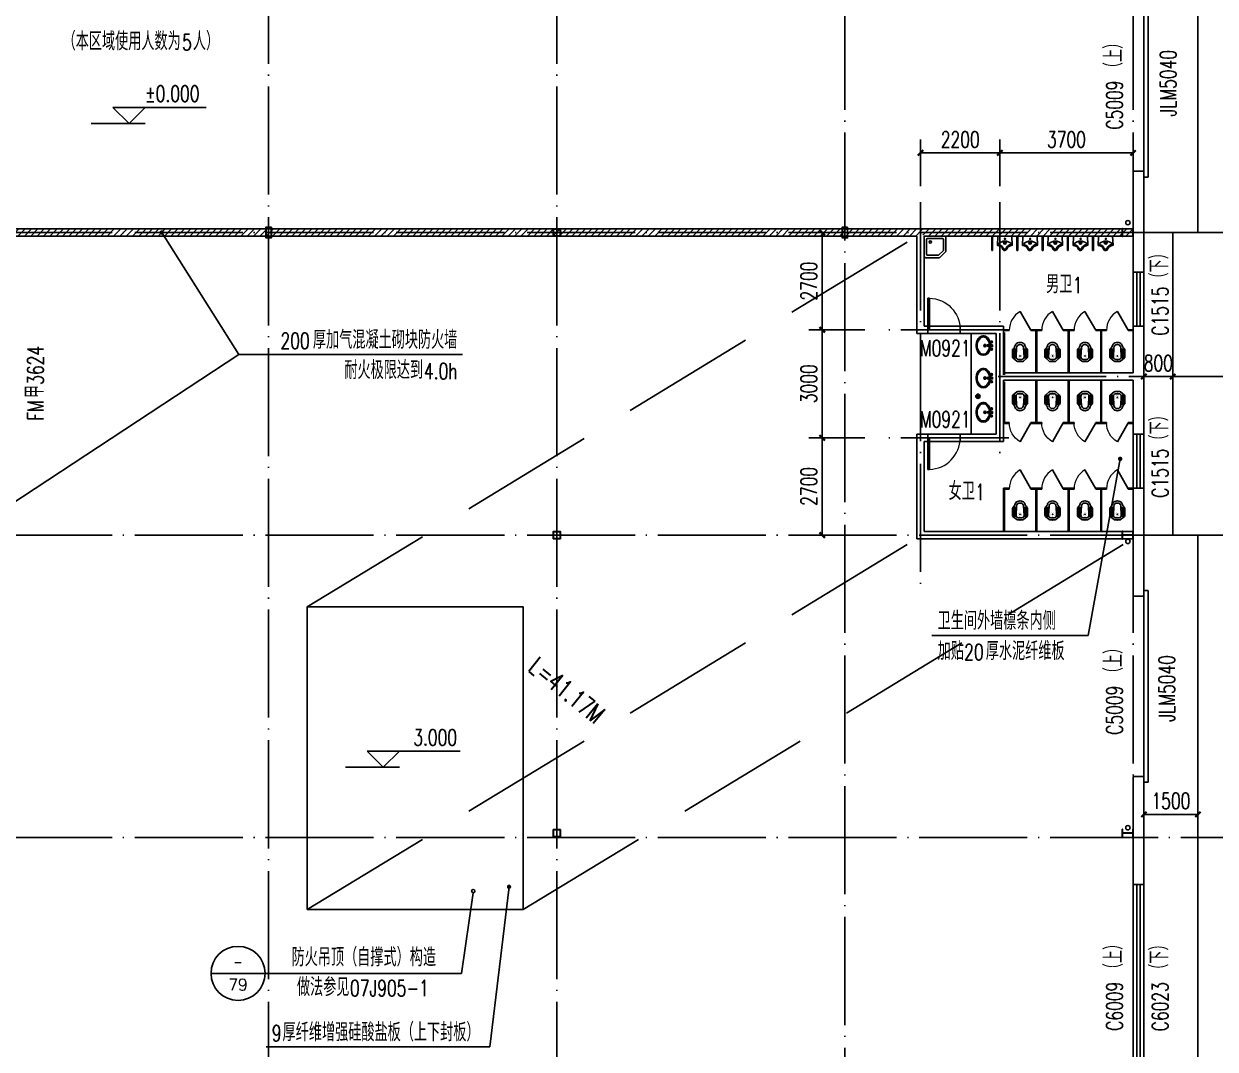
# Model space of a CAD drawing. Extents: x 409931 to 937299, y -508824 to 132289.
# Drawn here: x 510815 to 543891, y -83350 to -54884 of the extents above; entities that cross this region are included whole.
import ezdxf
from ezdxf.enums import TextEntityAlignment as Align

# ---------------------------------------------------------------- set-up
doc = ezdxf.new("R2010")
doc.units = 0
doc.header["$LTSCALE"] = 1500
doc.header["$MEASUREMENT"] = 0
for name, pattern in [('DASH', [0.35, 0.25, -0.1]), ('DOTE', [2.42, 2, -0.2, 0.02, -0.2]), ('图例$0$住宅图例$0$3yDASH', [4.25, 3, -1.25])]:
    doc.linetypes.add(name, pattern=pattern)
doc.layers.get('Defpoints').update_dxf_attribs({"color": 252})
for name, color, linetype in [('07m', 36, 'Continuous'), ('A-Fur1(建筑厨卫洁具)', 136, 'Continuous'), ('A-Roof-Water(建筑雨水管地漏)', 170, 'Continuous'), ('A-Stair(建筑楼梯、踏步、电梯)', 25, 'Continuous'), ('A-Wall(建筑墙)', 7, 'Continuous'), ('COLUMN', 2, 'Continuous'), ('DIM_ELEV', 3, 'Continuous'), ('DIM_IDEN', 3, 'Continuous'), ('DIM_LEAD', 3, 'Continuous'), ('DIM_SYMB', 3, 'Continuous'), ('DOOR_FIRE_TEXT', 7, 'Continuous'), ('DOTE', 1, 'Continuous'), ('LATRINE', 6, 'Continuous'), ('PUB_DIM', 3, 'Continuous'), ('PUB_HATCH', 8, 'Continuous'), ('PUB_STRM', 4, 'Continuous'), ('PUB_TEXT', 7, 'Continuous'), ('STAIR', 2, 'Continuous'), ('WALL', 7, 'Continuous'), ('WINDOW', 4, 'Continuous'), ('WINDOW_TEXT', 7, 'Continuous'), ('洁具', 253, 'Continuous')]:
    doc.layers.add(name, color=color, linetype=linetype)
doc.styles.add('_TCH_DIM', font='SIMPLEX', dxfattribs={"bigfont": 'GBCBIG'})
doc.styles.add('_TCH_DIM_T3', font='SIMPLEX', dxfattribs={"width": 0.705882, "bigfont": 'GBCBIG'})
doc.styles.add('_TCH_LABEL', font='COMPLEX', dxfattribs={"bigfont": 'GBCBIG'})
doc.styles.add('_TCH_WINDOW', font='SIMPLEX', dxfattribs={"bigfont": 'GBCBIG'})
doc.dimstyles.new('_TCH_ARCH&&150', dxfattribs={"dimtxt": 446.25, "dimasz": 150, "dimexe": 375, "dimexo": 450, "dimgap": 150, "dimtad": 1, "dimdec": 0, "dimzin": 0, "dimdsep": 46, "dimtxsty": '_TCH_DIM_T3', "dimblk": 'ARCHTICK', "dimcen": 0.09, "dimclrt": 7, "dimazin": 2, "dimtfac": 1, "dimtdec": 0, "dimtix": 1, "dimtmove": 2, "dimatfit": 3, "dimfxl": 0, "dimtolj": 1, "dimtzin": 0, "dimarcsym": 0})
pattern_1 = [(45, (0, 89.76), (-88.388383, 88.388383), [])]

# ---------------------------------------------------------------- blocks, each defined once
blk = doc.blocks.new('$TCHSYS$APDOOR2D')
blk.add_line((0.5, 0), (0, 0.866))
at = {"lineweight": 13}
blk.add_arc((0.5, 0), 1, 120, 180, dxfattribs=at)
blk = doc.blocks.new('$lvtry$00000203')
at = {"color": 0}
for p, q in [((-109, -134), (-210, -128)), ((-107, -166), (-210, -166)), ((-106, -197), (-210, -197)), ((-104, -227), (-210, -227)), ((-103, -258), (-210, -258)), ((-101, -289), (-210, -289)), ((-100, -320), (-210, -320)), ((-106, -103), (-182, -88)), ((-109, -124), (-97, -382)), ((48, -60), (-48, -60)), ((97, -382), (109, -124)), ((100, -320), (210, -320)), ((101, -289), (210, -289)), ((103, -258), (210, -258)), ((104, -227), (210, -227)), ((106, -103), (182, -88)), ((106, -197), (210, -197)), ((107, -166), (210, -166)), ((109, -134), (210, -128)), ((-191, -354), (-99, -345)), ((-4, -470), (4, -470)), ((191, -354), (99, -345))]:
    blk.add_line(p, q, dxfattribs=at)
blk.add_lwpolyline([(184, -360, 0.139709), (135, -448, -0.12003), (120, -477, -0.218108), (4, -530), (-4, -530, -0.218108), (-120, -477, -0.12003), (-135, -448, 0.139709), (-184, -360, 0.046574), (-191, -354, -0.248797), (-210, -318), (-210, -128, -0.218491), (-198, -101), (-90, -9, -0.179479), (-67, 0), (67, 0, -0.179479), (90, -9), (198, -101, -0.218491), (210, -128), (210, -318, -0.248797), (191, -354, 0.046574)], format="xyb", close=True, dxfattribs=at)
at = {"color": 0, "const_width": 3}
blk.add_lwpolyline([(49, -153, 1), (-49, -153, 1)], format="xyb", close=True, dxfattribs=at)
at = {"color": 0}
for centre, radius, start, end in [((-48, -121), 61, 90, 182.693), ((48, -121), 61, 357.307, 90), ((-4, -377), 92.8, 182.693, 270), ((4, -377), 92.8, 270, 357.307)]:
    blk.add_arc(centre, radius, start, end, dxfattribs=at)
for p in [(0, 0), (0, -153)]:
    blk.add_point(p, dxfattribs=at)
blk = doc.blocks.new('$lvtry$00000225')
at = {"color": 0}
blk.add_line((-181, -234), (-181, -234), dxfattribs=at)
blk.add_lwpolyline([(53, -374, -0.307493), (205, -257), (195, 0), (-195, 0), (-205, -256, -0.265776), (-54, -366, 0.591279)], format="xyb", close=True, dxfattribs=at)
for centre, radius in [((-1, -182), 40.3), ((-6, -75), 15.8)]:
    blk.add_circle(centre, radius, dxfattribs=at)
for centre, radius, start, end in [((-161, -223), 22.7, 134.5857, 206.4573), ((-200, -412), 179, 22.2984, 83.8043), ((-5, -382), 245, 45.4143, 134.5857), ((199, -407), 174, 100.5676, 157.7034), ((153, -222), 20.3, 314.5857, 45.4143), ((1, -326), 39.6, 206.4354, 337.7034)]:
    blk.add_arc(centre, radius, start, end, dxfattribs=at)
for p in [(-6, -75), (-1, -182)]:
    blk.add_point(p, dxfattribs=at)
blk = doc.blocks.new('图例$0$住宅图例$0$卫生间地漏')
at = {"layer": 'A-Roof-Water(建筑雨水管地漏)', "linetype": '图例$0$住宅图例$0$3yDASH', "ltscale": 0.2}
for p, q in [((16, 58), (-58, -16)), ((42, 42), (-42, -42)), ((58, 16), (-16, -58))]:
    blk.add_line(p, q, dxfattribs=at)
at = {"layer": 'A-Roof-Water(建筑雨水管地漏)'}
blk.add_ellipse((0, 0), major_axis=(-2.4, 60), ratio=1, start_param=4.672389, end_param=10.955574, dxfattribs=at)
blk = doc.blocks.new('A$C2EA612DB')
for p, q in [((0, 86865), (-138, 86865)), ((-138, 86865), (-138, 86840)), ((-138, 86840), (0, 86840)), ((-15900, 85665), (-16100, 85665)), ((-16100, 85665), (-16100, 85465)), ((-16100, 85465), (-15900, 85465)), ((-15906, 85659), (-16094, 85659)), ((-16094, 85659), (-16094, 85471)), ((-16094, 85471), (-15906, 85471)), ((-15906, 85471), (-15906, 85659)), ((-15900, 85465), (-15900, 85665))]:
    blk.add_line(p, q)
for points in [[(-23925, 94115), (-23925, 93815), (-24075, 93815), (-24075, 94115)], [(-23930, 94110), (-23930, 93820), (-24070, 93820), (-24070, 94110)], [(-16100, 93865), (-15900, 93865), (-15900, 94065), (-16100, 94065)], [(-16094, 93871), (-15906, 93871), (-15906, 94059), (-16094, 94059)], [(-7925, 94115), (-7925, 93815), (-8075, 93815), (-8075, 94115)], [(-7930, 94110), (-7930, 93820), (-8070, 93820), (-8070, 94110)], [(0, 93855), (0, 94075), (-10, 94075), (-10, 93969), (-290, 93969), (-290, 94075), (-300, 94075), (-300, 93855), (-290, 93855), (-290, 93961), (-10, 93961), (-10, 93855)], [(0, 85455), (0, 85675), (-10, 85675), (-10, 85569), (-290, 85569), (-290, 85675), (-300, 85675), (-300, 85455), (-290, 85455), (-290, 85561), (-10, 85561), (-10, 85455)], [(-16100, 85465), (-15900, 85465), (-15900, 85665), (-16100, 85665)], [(-16094, 85471), (-15906, 85471), (-15906, 85659), (-16094, 85659)], [(0, 77180), (0, 77400), (-10, 77400), (-10, 77294), (-290, 77294), (-290, 77400), (-300, 77400), (-300, 77180), (-290, 77180), (-290, 77286), (-10, 77286), (-10, 77180)], [(-16100, 77190), (-15900, 77190), (-15900, 77390), (-16100, 77390)], [(-16094, 77196), (-15906, 77196), (-15906, 77384), (-16094, 77384)]]:
    blk.add_lwpolyline(points, close=True)
blk = doc.blocks.new('雨水管')
at = {"layer": 'PUB_STRM'}
for centre in [(-346, 103073), (-346, 94223), (-346, 86273)]:
    blk.add_circle(centre, 60, dxfattribs=at)
blk = doc.blocks.new('_ArchTick')
at = {"color": 0, "linetype": 'ByBlock', "const_width": 0.4}
blk.add_lwpolyline([(-0.5, -0.5), (0.5, 0.5)], dxfattribs=at)
blk = doc.blocks.new('*D476')
at = {"layer": 'Defpoints', "color": 0}
for p in [(541912, -63802), (542712, -63802), (542712, -64677)]:
    blk.add_point(p, dxfattribs=at)
at = {"layer": 'PUB_DIM', "color": 0, "lineweight": -2}
for p, q in [((541912, -64252), (541912, -65052)), ((542712, -64252), (542712, -65052)), ((541912, -64677), (541762, -64677)), ((541912, -64677), (542712, -64677)), ((542712, -64677), (542862, -64677))]:
    blk.add_line(p, q, dxfattribs=at)
at = {"layer": 'PUB_DIM', "color": 0, "lineweight": -2, "xscale": 150, "yscale": 150, "zscale": 150}
blk.add_blockref('_ArchTick', (541912, -64677), dxfattribs=at)
at = {"layer": 'PUB_DIM', "color": 0, "lineweight": -2, "xscale": 150, "yscale": 150, "zscale": 150, "rotation": 180}
blk.add_blockref('_ArchTick', (542712, -64677), dxfattribs=at)
at = {"layer": 'PUB_DIM', "color": 7, "insert": (542312, -64304), "char_height": 446.2, "attachment_point": 5, "style": '_TCH_DIM_T3'}
blk.add_mtext('\\A1;800', dxfattribs=at)
blk = doc.blocks.new('*D619')
at = {"layer": 'Defpoints', "color": 0}
for p in [(543412, -76831), (541912, -77793), (543412, -77793)]:
    blk.add_point(p, dxfattribs=at)
at = {"layer": 'PUB_DIM', "color": 0, "lineweight": -2}
for p, q in [((541912, -77343), (541912, -76456)), ((543412, -77343), (543412, -76456)), ((541912, -76831), (543412, -76831))]:
    blk.add_line(p, q, dxfattribs=at)
at = {"layer": 'PUB_DIM', "color": 0, "lineweight": -2, "xscale": 150, "yscale": 150, "zscale": 150, "rotation": 180}
blk.add_blockref('_ArchTick', (541912, -76831), dxfattribs=at)
at = {"layer": 'PUB_DIM', "color": 0, "lineweight": -2, "xscale": 150, "yscale": 150, "zscale": 150}
blk.add_blockref('_ArchTick', (543412, -76831), dxfattribs=at)
at = {"layer": 'PUB_DIM', "color": 7, "insert": (542662, -76458), "char_height": 446.2, "attachment_point": 5, "style": '_TCH_DIM_T3'}
blk.add_mtext('\\A1;1500', dxfattribs=at)
blk = doc.blocks.new('*D798')
at = {"layer": 'Defpoints', "color": 0}
for p in [(532981, -66377), (534611, -66377), (534611, -69077)]:
    blk.add_point(p, dxfattribs=at)
at = {"layer": 'PUB_DIM', "color": 0, "lineweight": -2}
for p, q in [((534161, -66377), (532606, -66377)), ((532981, -69077), (532981, -66377)), ((534161, -69077), (532606, -69077))]:
    blk.add_line(p, q, dxfattribs=at)
at = {"layer": 'PUB_DIM', "color": 0, "lineweight": -2, "xscale": 150, "yscale": 150, "zscale": 150}
for p, rotation in [((532981, -66377), 90), ((532981, -69077), 270)]:
    blk.add_blockref('_ArchTick', p, dxfattribs=dict(at, rotation=rotation))
at = {"layer": 'PUB_DIM', "color": 7, "insert": (532607, -67727), "char_height": 446.2, "attachment_point": 5, "rotation": 90, "style": '_TCH_DIM_T3'}
blk.add_mtext('\\A1;2700', dxfattribs=at)
blk = doc.blocks.new('*D799')
at = {"layer": 'Defpoints', "color": 0}
for p in [(532981, -63377), (534611, -63377), (534611, -66377)]:
    blk.add_point(p, dxfattribs=at)
at = {"layer": 'PUB_DIM', "color": 0, "lineweight": -2}
for p, q in [((534161, -63377), (532606, -63377)), ((532981, -66377), (532981, -63377)), ((534161, -66377), (532606, -66377))]:
    blk.add_line(p, q, dxfattribs=at)
at = {"layer": 'PUB_DIM', "color": 0, "lineweight": -2, "xscale": 150, "yscale": 150, "zscale": 150}
for p, rotation in [((532981, -63377), 90), ((532981, -66377), 270)]:
    blk.add_blockref('_ArchTick', p, dxfattribs=dict(at, rotation=rotation))
at = {"layer": 'PUB_DIM', "color": 7, "insert": (532607, -64877), "char_height": 446.2, "attachment_point": 5, "rotation": 90, "style": '_TCH_DIM_T3'}
blk.add_mtext('\\A1;3000', dxfattribs=at)
blk = doc.blocks.new('*D800')
at = {"layer": 'Defpoints', "color": 0}
for p in [(532981, -60677), (534611, -60677), (534611, -63377)]:
    blk.add_point(p, dxfattribs=at)
at = {"layer": 'PUB_DIM', "color": 0, "lineweight": -2}
for p, q in [((534161, -60677), (532606, -60677)), ((532981, -63377), (532981, -60677)), ((534161, -63377), (532606, -63377))]:
    blk.add_line(p, q, dxfattribs=at)
at = {"layer": 'PUB_DIM', "color": 0, "lineweight": -2, "xscale": 150, "yscale": 150, "zscale": 150}
for p, rotation in [((532981, -60677), 90), ((532981, -63377), 270)]:
    blk.add_blockref('_ArchTick', p, dxfattribs=dict(at, rotation=rotation))
at = {"layer": 'PUB_DIM', "color": 7, "insert": (532607, -62027), "char_height": 446.2, "attachment_point": 5, "rotation": 90, "style": '_TCH_DIM_T3'}
blk.add_mtext('\\A1;2700', dxfattribs=at)
blk = doc.blocks.new('*D801')
at = {"layer": 'Defpoints', "color": 0}
for p in [(541612, -58467), (537912, -59840), (541612, -59840)]:
    blk.add_point(p, dxfattribs=at)
at = {"layer": 'PUB_DIM', "color": 0, "lineweight": -2}
for p, q in [((537912, -59390), (537912, -58092)), ((541612, -59390), (541612, -58092)), ((537912, -58467), (541612, -58467))]:
    blk.add_line(p, q, dxfattribs=at)
at = {"layer": 'PUB_DIM', "color": 0, "lineweight": -2, "xscale": 150, "yscale": 150, "zscale": 150, "rotation": 180}
blk.add_blockref('_ArchTick', (537912, -58467), dxfattribs=at)
at = {"layer": 'PUB_DIM', "color": 0, "lineweight": -2, "xscale": 150, "yscale": 150, "zscale": 150}
blk.add_blockref('_ArchTick', (541612, -58467), dxfattribs=at)
at = {"layer": 'PUB_DIM', "color": 7, "insert": (539762, -58094), "char_height": 446.2, "attachment_point": 5, "style": '_TCH_DIM_T3'}
blk.add_mtext('\\A1;3700', dxfattribs=at)
blk = doc.blocks.new('*D802')
at = {"layer": 'Defpoints', "color": 0}
for p in [(537912, -58467), (535712, -59840), (537912, -59840)]:
    blk.add_point(p, dxfattribs=at)
at = {"layer": 'PUB_DIM', "color": 0, "lineweight": -2}
for p, q in [((535712, -59390), (535712, -58092)), ((537912, -59390), (537912, -58092)), ((535712, -58467), (537912, -58467))]:
    blk.add_line(p, q, dxfattribs=at)
at = {"layer": 'PUB_DIM', "color": 0, "lineweight": -2, "xscale": 150, "yscale": 150, "zscale": 150, "rotation": 180}
blk.add_blockref('_ArchTick', (535712, -58467), dxfattribs=at)
at = {"layer": 'PUB_DIM', "color": 0, "lineweight": -2, "xscale": 150, "yscale": 150, "zscale": 150}
blk.add_blockref('_ArchTick', (537912, -58467), dxfattribs=at)
at = {"layer": 'PUB_DIM', "color": 7, "insert": (536812, -58094), "char_height": 446.2, "attachment_point": 5, "style": '_TCH_DIM_T3'}
blk.add_mtext('\\A1;2200', dxfattribs=at)
blk = doc.blocks.new('$DorLib2D$00000001')
for p, q in [((0.45, 0.975), (0.5, 0.975)), ((0.45, 0), (0.45, 0.975)), ((0.5, 0), (0.5, 0.975)), ((0.5, 0), (0.45, 0))]:
    blk.add_line(p, q)
at = {"lineweight": 13}
blk.add_arc((0.475, 0), 0.975, 91.4693, 180, dxfattribs=at)
blk = doc.blocks.new('$plan$00003671')
at = {"layer": 'A-Fur1(建筑厨卫洁具)'}
for p, q in [((-101, 10), (-101, -63)), ((-25, 0), (-32, -39)), ((-25, 0), (25, 0)), ((-25, 0), (-17, -148)), ((25, 0), (17, -148)), ((25, 0), (32, -39)), ((101, 10), (101, -63)), ((-64, -27), (-138, -27)), ((45, -209), (-45, -209)), ((-32, -39), (-17, -148)), ((-24, -20), (24, -20)), ((-17, -138), (17, -138)), ((-17, -148), (17, -148)), ((0, -164), (0, -254)), ((32, -39), (17, -148)), ((138, -27), (64, -27))]:
    blk.add_line(p, q, dxfattribs=at)
blk.add_lwpolyline([(25, 0), (32, -39), (30, -54, -0.144626), (222, -135, -0.454002), (196, -399, -0.337627), (-227, -368, -0.376635), (-227, -140, -0.17218), (-30, -54), (-32, -39), (-25, 0)], format="xyb", close=True, dxfattribs=at)
for centre, radius in [((-101, -27), 25.2), ((-101, -27), 15.1), ((0, -209), 30.2), ((0, -209), 20.2), ((101, -27), 25.2), ((101, -27), 15.1)]:
    blk.add_circle(centre, radius, dxfattribs=at)
for centre, radius, start, end in [((-102, -254), 138, 152.5904, 207.4096), ((-19, -374), 275, 118.8696, 138.2267), ((-19, -135), 275, 221.7733, 241.1304), ((-16, -304), 218, 108.3074, 128.6169), ((0, -351), 268, 95.4714, 108.3074), ((-1, -27), 7.25, 80.5252, 279.4748), ((1, -27), 7.25, 260.5252, 99.4748), ((0, -351), 268, 71.6926, 84.5286), ((16, -304), 218, 51.3831, 71.6926), ((19, -374), 275, 41.7733, 61.1304), ((19, -135), 275, 298.8696, 318.2267), ((102, -254), 138, 332.5904, 27.4096), ((-16, -205), 218, 231.3831, 251.6926), ((0, -158), 268, 251.6926, 288.3074), ((16, -205), 218, 288.3074, 308.6169)]:
    blk.add_arc(centre, radius, start, end, dxfattribs=at)
blk = doc.blocks.new('$TCHSYS$WIN2D')
for p, q in [((-0.5, 0.5), (0.5, 0.5)), ((-0.5, 0.5), (-0.5, -0.5)), ((0.5, 0.5), (0.5, -0.5)), ((0.5, 0.1667), (-0.5, 0.1667)), ((0.5, -0.1667), (-0.5, -0.1667)), ((-0.5, -0.5), (0.5, -0.5))]:
    blk.add_line(p, q)
blk = doc.blocks.new('$DorLib2D$00000126')
at = {"color": 0, "linetype": 'Continuous'}
for p, q in [((-0.532, 0.5), (-0.532, 0.9)), ((0.532, 0.9), (0.532, 0.5))]:
    blk.add_line(p, q, dxfattribs=at)
at = {"color": 0, "linetype": 'DASH'}
for p, q in [((-0.532, 0.9), (0.532, 0.9)), ((-0.532, 0.5), (0.532, 0.5))]:
    blk.add_line(p, q, dxfattribs=at)
blk = doc.blocks.new('$plan$00003723')
at = {"layer": '洁具'}
for p, q in [((67, -508), (67, -92)), ((92, -67), (508, -67)), ((533, -92), (533, -400)), ((400, -533), (92, -533)), ((400, -533), (533, -400))]:
    blk.add_line(p, q, dxfattribs=at)
blk.add_lwpolyline([(590, -437, 0.198681), (600, -414), (600, -50, 0.414214), (550, 0), (50, 0, 0.414214), (0, -50), (0, -550, 0.414214), (50, -600), (414, -600, 0.198681), (437, -590)], format="xyb", close=True, dxfattribs=at)
blk.add_circle((167, -167), 33.3, dxfattribs=at)
for centre, start, end in [((92, -92), 90, 180), ((508, -92), 0, 90), ((92, -508), 180, 270)]:
    blk.add_arc(centre, 25, start, end, dxfattribs=at)

msp = doc.modelspace()

# ---------------------------------------------------------------- hatches: boundary and pattern name
at = {"layer": 'PUB_HATCH'}
h = msp.add_hatch(dxfattribs=at)
h.set_pattern_fill('普通砖', color=256, scale=50, style=0)
h.set_pattern_definition(pattern_1)
h.paths.add_polyline_path([(509412, -60577.5), (509612, -60777.5), (535612, -60777.5), (535712, -60710.8), (535712, -60577.5)])
h = msp.add_hatch(dxfattribs=at)
h.set_pattern_fill('普通砖', color=256, scale=50, style=0)
h.set_pattern_definition(pattern_1)
h.paths.add_polyline_path([(535712, -60710.8), (535812, -60777.5), (541612, -60777.5), (541612, -60577.5), (535712, -60577.5)])

# ---------------------------------------------------------------- linework, layer by layer
at = {"layer": 'A-Fur1(建筑厨卫洁具)'}
for p, q in [((537687, -60777.5), (537687, -61177.5)), ((537712, -60777.5), (537712, -61177.5)), ((538387, -60777.5), (538387, -61177.5)), ((538412, -60777.5), (538412, -61177.5)), ((539087, -60777.5), (539087, -61177.5)), ((539112, -60777.5), (539112, -61177.5)), ((539787, -60777.5), (539787, -61177.5)), ((539812, -60777.5), (539812, -61177.5)), ((540487, -60777.5), (540487, -61177.5)), ((540512, -60777.5), (540512, -61177.5)), ((537712, -61177.5), (537687, -61177.5)), ((538412, -61177.5), (538387, -61177.5)), ((539112, -61177.5), (539087, -61177.5)), ((539812, -61177.5), (539787, -61177.5)), ((540512, -61177.5), (540487, -61177.5)), ((537112, -63477.5), (537112, -66277.5)), ((538012, -63377.5), (538174.5, -63377.5)), ((538174.5, -63402.5), (538037, -63402.5)), ((538037, -64627.5), (538037, -63452.5)), ((538174.5, -63377.5), (538174.5, -63402.5)), ((538774.5, -63402.5), (538774.5, -63377.5)), ((538774.5, -63377.5), (538924.5, -63377.5)), ((538912, -63402.5), (538774.5, -63402.5)), ((538912, -64577.5), (538912, -63402.5)), ((538924.5, -63377.5), (539074.5, -63377.5)), ((538937, -64577.5), (538937, -63402.5)), ((539074.5, -63402.5), (538937, -63402.5)), ((539074.5, -63377.5), (539074.5, -63402.5)), ((539674.5, -63402.5), (539674.5, -63377.5)), ((539674.5, -63377.5), (539824.5, -63377.5)), ((539824.5, -63402.5), (539674.5, -63402.5)), ((539812, -64577.5), (539812, -63402.5)), ((539824.5, -63377.5), (539974.5, -63377.5)), ((539837, -64577.5), (539837, -63402.5)), ((539974.5, -63402.5), (539837, -63402.5)), ((539974.5, -63377.5), (539974.5, -63402.5)), ((540574.5, -63402.5), (540574.5, -63377.5)), ((540574.5, -63377.5), (540724.5, -63377.5)), ((540724.5, -63402.5), (540574.5, -63402.5)), ((540712, -64577.5), (540712, -63402.5)), ((540724.5, -63377.5), (540874.5, -63377.5)), ((540737, -64577.5), (540737, -63402.5)), ((540874.5, -63402.5), (540737, -63402.5)), ((540874.5, -63377.5), (540874.5, -63402.5)), ((541474.5, -63402.5), (541474.5, -63377.5)), ((541474.5, -63377.5), (541612, -63377.5)), ((541612, -63402.5), (541474.5, -63402.5)), ((538037, -64827.5), (538037, -66002.5)), ((538912, -64777.5), (538912, -65952.5)), ((538937, -64777.5), (538937, -65952.5)), ((539812, -64777.5), (539812, -65952.5)), ((539837, -64777.5), (539837, -65952.5)), ((540712, -64777.5), (540712, -65952.5)), ((540737, -64777.5), (540737, -65952.5)), ((538012, -65977.5), (538174.5, -65977.5)), ((538174.5, -65952.5), (538037, -65952.5)), ((538174.5, -65977.5), (538174.5, -65952.5)), ((538912, -65952.5), (538774.5, -65952.5)), ((538774.5, -65952.5), (538774.5, -65977.5)), ((538774.5, -65977.5), (538924.5, -65977.5)), ((538924.5, -65977.5), (539074.5, -65977.5)), ((539074.5, -65952.5), (538937, -65952.5)), ((539074.5, -65977.5), (539074.5, -65952.5)), ((539824.5, -65952.5), (539674.5, -65952.5)), ((539674.5, -65952.5), (539674.5, -65977.5)), ((539674.5, -65977.5), (539824.5, -65977.5)), ((539824.5, -65977.5), (539974.5, -65977.5)), ((539974.5, -65952.5), (539837, -65952.5)), ((539974.5, -65977.5), (539974.5, -65952.5)), ((540724.5, -65952.5), (540574.5, -65952.5)), ((540574.5, -65952.5), (540574.5, -65977.5)), ((540574.5, -65977.5), (540724.5, -65977.5)), ((540724.5, -65977.5), (540874.5, -65977.5)), ((540874.5, -65952.5), (540737, -65952.5)), ((540874.5, -65977.5), (540874.5, -65952.5)), ((541612, -65952.5), (541474.5, -65952.5)), ((541474.5, -65952.5), (541474.5, -65977.5)), ((541474.5, -65977.5), (541612, -65977.5)), ((538012, -67777.5), (538174.5, -67777.5)), ((538012, -68977.5), (538012, -67777.5)), ((538174.5, -67802.5), (538037, -67802.5)), ((538037, -68977.5), (538037, -67802.5)), ((538174.5, -67777.5), (538174.5, -67802.5)), ((538774.5, -67802.5), (538774.5, -67777.5)), ((538774.5, -67777.5), (538924.5, -67777.5)), ((538912, -67802.5), (538774.5, -67802.5)), ((538912, -68977.5), (538912, -67802.5)), ((538924.5, -67777.5), (539074.5, -67777.5)), ((538937, -68977.5), (538937, -67802.5)), ((539074.5, -67802.5), (538937, -67802.5)), ((539074.5, -67777.5), (539074.5, -67802.5)), ((539674.5, -67802.5), (539674.5, -67777.5)), ((539674.5, -67777.5), (539824.5, -67777.5)), ((539824.5, -67802.5), (539674.5, -67802.5)), ((539812, -68977.5), (539812, -67802.5)), ((539824.5, -67777.5), (539974.5, -67777.5)), ((539837, -68977.5), (539837, -67802.5)), ((539974.5, -67802.5), (539837, -67802.5)), ((539974.5, -67777.5), (539974.5, -67802.5)), ((540574.5, -67802.5), (540574.5, -67777.5)), ((540574.5, -67777.5), (540724.5, -67777.5)), ((540724.5, -67802.5), (540574.5, -67802.5)), ((540712, -68977.5), (540712, -67802.5)), ((540724.5, -67777.5), (540874.5, -67777.5)), ((540737, -68977.5), (540737, -67802.5)), ((540874.5, -67802.5), (540737, -67802.5)), ((540874.5, -67777.5), (540874.5, -67802.5)), ((541612, -67777.5), (541474.5, -67777.5)), ((541474.5, -67777.5), (541474.5, -67802.5)), ((541474.5, -67802.5), (541612, -67802.5))]:
    msp.add_line(p, q, dxfattribs=at)
at = {"layer": 'A-Stair(建筑楼梯、踏步、电梯)'}
msp.add_lwpolyline([(542712, -60677.5), (542712, -69077.5)], dxfattribs=at)
at = {"layer": 'A-Wall(建筑墙)'}
for p, q in [((535612, -60777.5), (535612, -63477.5)), ((535812, -60777.5), (535812, -63277.5)), ((535612, -63477.5), (535912, -63477.5)), ((535912, -63277.5), (535812, -63277.5)), ((535912, -63477.5), (535912, -63277.5)), ((538012, -63277.5), (536812, -63277.5)), ((536812, -63277.5), (536812, -63477.5)), ((536812, -63477.5), (537812, -63477.5)), ((537812, -64677.5), (537812, -63477.5)), ((538012, -64577.5), (538012, -63277.5)), ((537812, -66277.5), (537812, -64677.5)), ((541612, -64577.5), (538012, -64577.5)), ((541612, -64777.5), (538012, -64777.5)), ((538012, -66477.5), (538012, -64777.5)), ((535612, -69177.5), (535612, -66277.5)), ((535912, -66277.5), (535612, -66277.5)), ((535812, -68977.5), (535812, -66477.5)), ((535812, -66477.5), (535912, -66477.5)), ((535912, -66477.5), (535912, -66277.5)), ((537812, -66277.5), (536812, -66277.5)), ((536812, -66277.5), (536812, -66477.5)), ((536812, -66477.5), (538012, -66477.5)), ((541612, -68977.5), (535812, -68977.5)), ((541612, -68977.5), (541612, -68977.5)), ((541612, -69177.5), (541612, -68977.5)), ((541612, -69177.5), (535612, -69177.5)), ((541912, -69177.5), (541912, -69177.5))]:
    msp.add_line(p, q, dxfattribs=at)
msp.add_lwpolyline([(518679.4, -79474.3), (524679.4, -79474.3), (524679.4, -71074.3), (518679.4, -71074.3)], close=True, dxfattribs=at)
at = {"layer": 'DIM_ELEV'}
for p, q in [((513735.2, -57654.3), (513285.2, -57204.3)), ((513285.2, -57204.3), (515874.2, -57204.3)), ((513735.2, -57654.3), (514185.2, -57204.3)), ((512685.2, -57654.3), (514185.2, -57654.3)), ((520793.2, -75525.5), (520343.2, -75075.5)), ((520343.2, -75075.5), (522932.2, -75075.5)), ((520793.2, -75525.5), (521243.2, -75075.5)), ((519743.2, -75525.5), (521243.2, -75525.5))]:
    msp.add_line(p, q, dxfattribs=at)
at = {"layer": 'DIM_IDEN'}
for p, q in [((523286, -79008.2), (522961.4, -81246.4)), ((517511.2, -81246.4), (516011.2, -81246.4)), ((522961.4, -81246.4), (517511.2, -81246.4))]:
    msp.add_line(p, q, dxfattribs=at)
for centre, radius in [((523292.7, -78961.8), 46.9), ((516761.2, -81246.4), 750)]:
    msp.add_circle(centre, radius, dxfattribs=at)
at = {"layer": 'DIM_LEAD'}
for p, q in [((514642.5, -60677.5), (516782.6, -64065.1)), ((509517.1, -68840.1), (516782.6, -64065.1)), ((516782.6, -64065.1), (522996.8, -64065.1)), ((541253, -66961.7), (540361.7, -71865.6)), ((540361.7, -71865.6), (536027, -71865.6)), ((524285.9, -78842.3), (523754.9, -83289)), ((523754.9, -83289), (517540.7, -83289))]:
    msp.add_line(p, q, dxfattribs=at)
at = {"layer": 'DIM_LEAD', "const_width": 60}
for points in [[(514626.5, -60652.1, 1), (514658.6, -60702.8, 1)], [(541258.3, -66932.2, 1), (541247.6, -66991.3, 1)], [(524289.5, -78812.5, 1), (524282.4, -78872.1, 1)]]:
    msp.add_lwpolyline(points, format="xyb", close=True, dxfattribs=at)
at = {"layer": 'DIM_SYMB'}
for points in [[(509612, -60777.5, 0, 0, 0), (541203.9, -86347.2, 140, 0, 0), (541612, -86677.5, 0, 0, 0)], [(542186.8, -79554.6, 0, 0, 0), (542853.9, -79554.6, 120, 0, 0), (543303.9, -79554.6, 0, 0, 0)]]:
    msp.add_lwpolyline(points, format="xyseb", dxfattribs=at)
at = {"layer": 'DOTE', "color": 1, "linetype": 'DOTE'}
for p, q in [((517612, -168525), (517612, -39750.6)), ((525612, -168525), (525612, -39750.6)), ((533612, -39750.6), (533612, -168525)), ((541612, -39750.6), (541612, -168525)), ((535712, -59839.9), (535712, -70662.9)), ((537912, -59839.9), (537912, -66981.3)), ((545935.2, -60677.5), (483349.9, -60677.5)), ((538159.5, -63377.5), (534745.4, -63377.5)), ((544497.6, -64677.5), (537812, -64677.5)), ((538159.5, -66377.5), (534745.4, -66377.5)), ((545935.2, -69077.5), (482670.9, -69077.5)), ((545935.2, -77477.5), (482670.9, -77477.5))]:
    msp.add_line(p, q, dxfattribs=at)
at = {"layer": 'LATRINE'}
for p, q in [((538012, -64627.5), (538012, -63415)), ((538012, -64827.5), (538012, -66040))]:
    msp.add_line(p, q, dxfattribs=at)
at = {"layer": 'PUB_HATCH', "linetype": 'DASH', "ltscale": 10}
for p, q in [((518679.4, -71074.3), (535612, -60777.5)), ((518679.4, -79474.3), (535612, -69177.5)), ((524679.4, -79474.3), (541612, -69177.5))]:
    msp.add_line(p, q, dxfattribs=at)
at = {"layer": 'STAIR'}
for points in [[(541912, -60677.5), (543412, -60677.5), (543412, -52277.5), (541912, -52277.5)], [(541912, -154627.5), (543412, -154627.5), (543412, -69077.5), (541912, -69077.5)]]:
    msp.add_lwpolyline(points, dxfattribs=at)
at = {"layer": 'WALL'}
for p, q in [((541912, -58977.5), (541612, -58977.5)), ((541612, -58977.5), (541612, -60677.5)), ((541912, -60677.5), (541912, -58977.5)), ((509412, -60577.5), (535712, -60577.5)), ((509612, -60777.5), (535612, -60777.5)), ((535712, -60577.5), (541612, -60577.5)), ((535812, -60777.5), (541612, -60777.5)), ((541612, -60577.5), (541612, -60777.5)), ((541612, -60677.5), (541612, -61777.5)), ((541912, -60677.5), (541612, -60677.5)), ((541612, -60677.5), (541912, -60677.5)), ((541912, -61777.5), (541912, -60677.5)), ((541612, -61777.5), (541912, -61777.5)), ((541912, -63277.5), (541612, -63277.5)), ((541612, -63277.5), (541612, -64577.5)), ((541912, -64677.5), (541912, -63277.5)), ((541612, -64777.5), (541612, -66277.5)), ((541912, -66277.5), (541912, -64677.5)), ((541612, -66277.5), (541912, -66277.5)), ((541912, -67777.5), (541612, -67777.5)), ((541612, -67777.5), (541612, -68977.5)), ((541912, -69177.5), (541912, -67777.5)), ((541612, -68977.5), (541612, -70777.5)), ((541912, -70777.5), (541912, -69177.5)), ((541612, -70777.5), (541912, -70777.5)), ((541912, -75777.5), (541612, -75777.5)), ((541612, -75777.5), (541612, -78777.5)), ((541912, -78777.5), (541912, -75777.5)), ((541612, -78777.5), (541912, -78777.5))]:
    msp.add_line(p, q, dxfattribs=at)
at = {"layer": 'WINDOW'}
for p, q in [((536812, -63277.5), (535912, -63277.5)), ((536812, -63477.5), (535912, -63477.5)), ((536812, -66277.5), (535912, -66277.5)), ((536812, -66477.5), (535912, -66477.5))]:
    msp.add_line(p, q, dxfattribs=at)

# ---------------------------------------------------------------- block references
at = {"layer": 'A-Fur1(建筑厨卫洁具)', "yscale": -1}
for name, p, rotation in [('$lvtry$00000225', (538049.5, -60777.5), 180), ('$lvtry$00000225', (538749.5, -60777.5), 180), ('$lvtry$00000225', (539449.5, -60777.5), 180), ('$lvtry$00000225', (540149.5, -60777.5), 180), ('$lvtry$00000225', (540849.5, -60777.5), 180), ('$plan$00003671', (537708.5, -63817.6), 89.99999999999999), ('$plan$00003671', (537708.5, -64719.1), 89.99999999999999), ('$plan$00003671', (537708.5, -65670.3), 89.99999999999999)]:
    msp.add_blockref(name, p, dxfattribs=dict(at, rotation=rotation))
at = {"layer": 'A-Fur1(建筑厨卫洁具)', "xscale": -600, "yscale": -600, "zscale": 25, "rotation": 180}
for p in [(538474.5, -63390), (539374.5, -63390), (540274.5, -63390), (541174.5, -63390), (538474.5, -67790), (539374.5, -67790), (540274.5, -67790), (541174.5, -67790)]:
    msp.add_blockref('$TCHSYS$APDOOR2D', p, dxfattribs=at)
at = {"layer": 'A-Fur1(建筑厨卫洁具)', "rotation": 180}
for p in [(538474.5, -64258.7), (539374.5, -64258.7), (540274.5, -64258.7), (541174.5, -64258.7), (538474.5, -68658.7), (539374.5, -68658.7), (540274.5, -68658.7), (541174.5, -68658.7)]:
    msp.add_blockref('$lvtry$00000203', p, dxfattribs=at)
at = {"layer": 'A-Fur1(建筑厨卫洁具)', "xscale": -1}
for p in [(538474.5, -65096.2), (539374.5, -65096.2), (540274.5, -65096.2), (541174.5, -65096.2)]:
    msp.add_blockref('$lvtry$00000203', p, dxfattribs=at)
at = {"layer": 'A-Fur1(建筑厨卫洁具)', "xscale": 600, "yscale": -600, "zscale": 25}
for p in [(538474.5, -65965), (539374.5, -65965), (540274.5, -65965), (541174.5, -65965)]:
    msp.add_blockref('$TCHSYS$APDOOR2D', p, dxfattribs=at)
at = {"layer": 'A-Roof-Water(建筑雨水管地漏)', "xscale": -1, "rotation": 180}
msp.add_blockref('图例$0$住宅图例$0$卫生间地漏', (537304, -65224.4), dxfattribs=at)
at = {"layer": 'A-Wall(建筑墙)', "rotation": 359.9999999999999}
msp.add_blockref('$plan$00003723', (535812, -60777.5), dxfattribs=at)
at = {"layer": 'COLUMN'}
msp.add_blockref('A$C2EA612DB', (541612, -154642.5), dxfattribs=at)
at = {"layer": 'WINDOW'}
msp.add_blockref('雨水管', (541812, -163477.5), dxfattribs=at)
ref = msp.add_blockref('$DorLib2D$00000126', (541762, -56477.5), dxfattribs=dict(at, xscale=5000, yscale=-300, zscale=5000, rotation=89.99999998700015))
ref.add_attrib('A', 'JLM5040', (542811.2, -57460), dxfattribs={"layer": 'WINDOW_TEXT', "height": 446.25, "rotation": 90, "style": '_TCH_WINDOW', "width": 0.705882})
for p, xscale, yscale, zscale, rotation in [((541762, -62527.5), -1500, -300, -1500, 270.0000002214309), ((541762, -67027.5), -1500, -300, -1500, 270.0000002214323), ((541762, -81777.5), 6000, 300, 6000, 89.99999998544195)]:
    msp.add_blockref('$TCHSYS$WIN2D', p, dxfattribs=dict(at, xscale=xscale, yscale=yscale, zscale=zscale, rotation=rotation))
ref = msp.add_blockref('$DorLib2D$00000001', (536362, -63377.5), dxfattribs=dict(at, xscale=900, yscale=-900, zscale=900, rotation=180))
ref.add_attrib('A', 'M0921', (535694.5, -64113.1), dxfattribs={"layer": 'WINDOW_TEXT', "height": 446.25, "style": '_TCH_WINDOW', "width": 0.705882})
ref = msp.add_blockref('$DorLib2D$00000001', (536362, -66377.5), dxfattribs=dict(at, xscale=900, yscale=900, zscale=900, rotation=180))
ref.add_attrib('A', 'M0921', (535694.5, -66088.1), dxfattribs={"layer": 'WINDOW_TEXT', "height": 446.25, "style": '_TCH_WINDOW', "width": 0.705882})
ref = msp.add_blockref('$DorLib2D$00000126', (541762, -73277.5), dxfattribs=dict(at, xscale=5000, yscale=-300, zscale=5000, rotation=89.99999998544195))
ref.add_attrib('A', 'JLM5040', (542771.4, -74260), dxfattribs={"layer": 'WINDOW_TEXT', "height": 446.25, "rotation": 90, "style": '_TCH_WINDOW', "width": 0.705882})

# ---------------------------------------------------------------- texts
at = {"layer": '07m', "color": 2, "style": '_TCH_DIM'}
for s, p in [('（本区域使用人数为', (511890.4, -55619)), ('人）', (515507.9, -55619)), ('男卫', (539197.9, -62365)), ('女卫', (536491.6, -68108.5))]:
    msp.add_text(s, height=506.38, dxfattribs=at).set_placement(p)
at = {"layer": '07m', "color": 2, "style": '_TCH_DIM', "width": 0.705882}
for s, p in [('5', (515207.9, -55619)), ('1', (539935.1, -62365)), ('1', (537228.8, -68108.5))]:
    msp.add_text(s, height=446.2, dxfattribs=at).set_placement(p)
at = {"layer": '07m', "color": 2, "style": '_TCH_DIM'}
for p in [(541320, -56308.3), (541320, -73108.3), (541320, -81326.8)]:
    msp.add_text('（上）', height=506.38, rotation=90, dxfattribs=at).set_placement(p)
at = {"layer": '07m', "color": 2, "style": '_TCH_DIM', "width": 0.705882}
for s, p in [('C5009', (541320, -57823.3)), ('C5009', (541320, -74623.3)), ('C6009', (541320, -82841.8))]:
    msp.add_text(s, height=446.25, rotation=90, dxfattribs=at).set_placement(p)
at = {"layer": 'DOOR_FIRE_TEXT', "style": '_TCH_WINDOW', "width": 0.705882}
for s, p in [('3624', (511362, -64906.2)), ('FM', (511362, -65904.8))]:
    msp.add_text(s, height=446.25, rotation=90.00004, dxfattribs=at).set_placement(p)
at = {"layer": 'DOOR_FIRE_TEXT', "style": '_TCH_WINDOW'}
msp.add_text('甲', height=506.4, rotation=90.00004, dxfattribs=at).set_placement((511362, -65274.8))
at = {"layer": 'PUB_TEXT', "style": '_TCH_DIM', "width": 0.705882}
for s, height, p in [('%%P0.000', 446.25, (514179.2, -57046.8)), ('200', 446.25, (517940.4, -63907.6)), ('4.0h', 446.25, (521924.3, -64747.6)), ('20', 446.25, (536921.8, -72548.1)), ('3.000', 446.25, (521627.2, -74918)), ('07J905-1', 446.25, (519871, -81878.7)), ('9', 446.2, (517698.2, -83131.5))]:
    msp.add_text(s, height=height, dxfattribs=at).set_placement(p)
at = {"layer": 'PUB_TEXT', "style": '_TCH_DIM'}
for s, height, p in [('厚加气混凝土砌块防火墙', 506.383, (518840.4, -63907.6)), ('耐火极限达到', 506.38, (519712.6, -64747.6)), ('卫生间外墙檩条内侧', 506.38, (536184.5, -71708.1)), ('加贴', 506.38, (536184.5, -72548.1)), ('厚水泥纤维板', 506.38, (537521.8, -72548.1)), ('防火吊顶（自撑式）构造', 506.383, (518248, -81049.8)), ('做法参见', 506.38, (518396.6, -81878.7)), ('厚纤维增强硅酸盐板（上下封板）', 506.383, (517998.2, -83131.5))]:
    msp.add_text(s, height=height, dxfattribs=at).set_placement(p)
at = {"layer": 'PUB_TEXT', "style": '_TCH_DIM', "width": 0.705882}
msp.add_text('L=41.17M', height=510, rotation=321.01416, dxfattribs=at).set_placement((524785.8, -72827.2))
at = {"layer": 'PUB_TEXT', "style": '_TCH_LABEL', "width": 0.777778}
msp.add_text('-', height=391.5, dxfattribs=at).set_placement((516630.7, -81107.6), (516891.7, -81107.6), align=Align.FIT)
at = {"layer": 'PUB_TEXT', "style": '_TCH_LABEL'}
msp.add_text('79', height=329.48, dxfattribs=at).set_placement((516494.5, -81724.5), (517027.9, -81724.5), align=Align.FIT)
at = {"layer": 'WINDOW_TEXT', "style": '_TCH_WINDOW'}
for p in [(542587, -62149.5), (542587, -66649.5), (542587, -81339.5)]:
    msp.add_text('（下）', height=506.38, rotation=90, dxfattribs=at).set_placement(p)
at = {"layer": 'WINDOW_TEXT', "style": '_TCH_WINDOW', "width": 0.705882}
for s, p in [('C1515', (542587, -63544.5)), ('C1515', (542587, -68044.5)), ('C6023', (542587, -82854.5))]:
    msp.add_text(s, height=446.25, rotation=90, dxfattribs=at).set_placement(p)

# ---------------------------------------------------------------- dimensions: what is measured, and where the dimension line sits
at = {"layer": 'PUB_DIM'}
for p1, p2, distance, picture, middle in [((535712, -59839.9), (537912, -59839.9), 1372.6, '*D802', (536812, -58094.2)), ((537912, -59839.9), (541612, -59839.9), 1372.6, '*D801', (539762, -58094.2)), ((534611.1, -63377.5), (534611.1, -60677.5), 1630.4, '*D800', (532607.5, -62027.5)), ((534611.1, -66377.5), (534611.1, -63377.5), 1630.4, '*D799', (532607.5, -64877.5)), ((541912, -63801.7), (542712, -63801.7), -875.8, '*D476', (542312, -64304.4)), ((534611.1, -69077.5), (534611.1, -66377.5), 1630.4, '*D798', (532607.5, -67727.5)), ((541912, -77792.9), (543412, -77792.9), 962, '*D619', (542662, -76457.8))]:
    dim = msp.add_aligned_dim(p1=p1, p2=p2, distance=distance, dimstyle='_TCH_ARCH&&150', dxfattribs=at)
    dim.commit()
    dim.dimension.update_dxf_attribs({"geometry": picture, "text_midpoint": middle})

doc.saveas('drawing.dxf')
